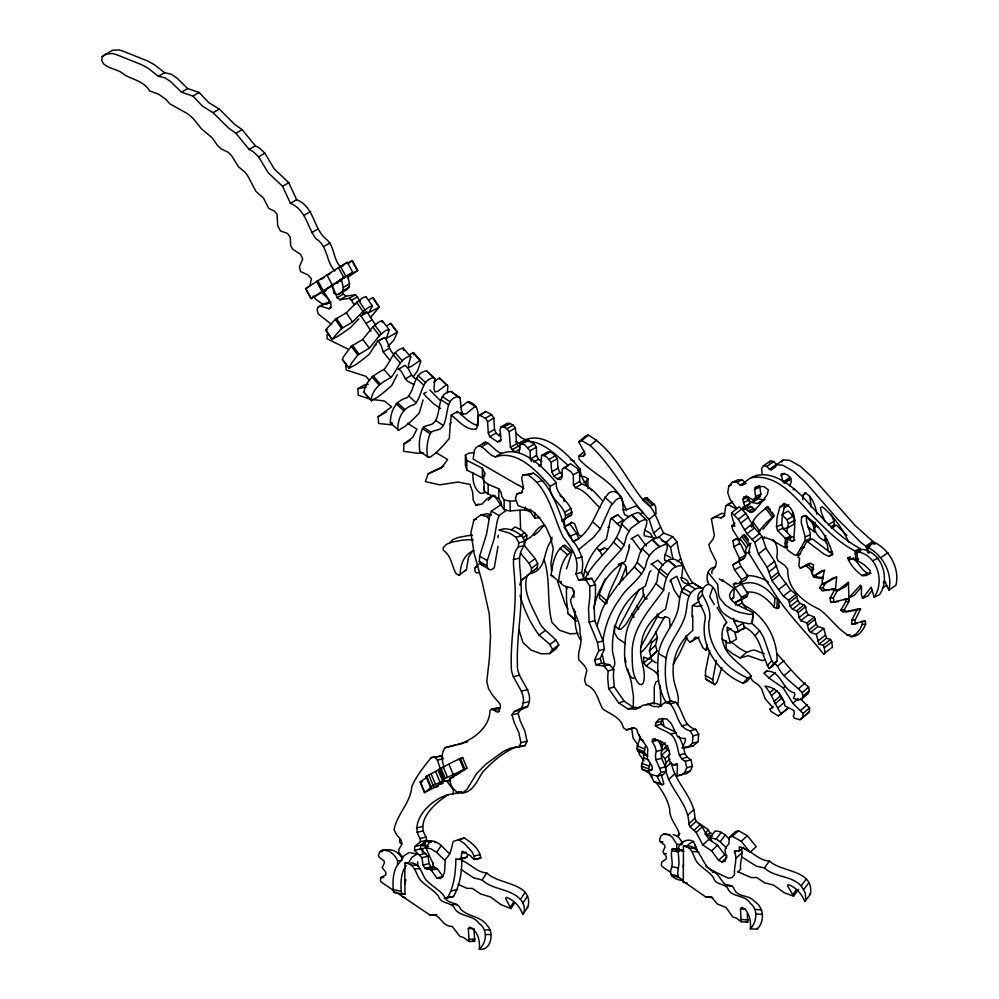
<?xml version="1.0" encoding="UTF-8"?>
<svg xmlns="http://www.w3.org/2000/svg" width="999" height="999" viewBox="0 0 999 999"><rect width="100%" height="100%" fill="white"/><g stroke="black" fill="none" stroke-linecap="round" stroke-linejoin="round"><path stroke-width="1.5" d="M398.189 863.998C392.595 871.253 392.47 883.191 393.556 891.907L402.847 894.392L404.92 894.142L404.945 880.481L406.181 879.982M428.683 868.843L431.181 870.154L436.838 877.984L442.932 876.523L437.275 868.693L434.777 867.369L426.773 869.105L424.787 868.268L423.089 865.059L421.878 857.691L414.535 850.386L414.71 846.59L420.479 841.732L420.079 838.523C407.679 819.754 435.277 794.929 453.284 793.843L453.296 789.847L446.965 781.318L444.667 781.156L434.54 787.249L433.554 786.613M670.366 872.289L661.987 866.42L661.313 864.709L661.825 861.925L666.221 858.99L666.233 856.468L662.924 851.785L664.972 847.115L664.61 845.067L660.277 841.682L659.515 839.747L660.839 835.976L663.261 834.252A19.218 12.525 79.2 0 1 672.477 837.449L676.785 844.267L676.773 848.438L679.445 848.613M747.289 913.648L747.776 922.189L741.108 921.74L740.471 908.815L741.708 907.329L745.104 909.352C749.787 914.734 751.023 921.89 750.349 928.808L757.017 929.257C765.009 921.54 764.11 907.055 754.183 901.185C748.676 894.155 736.688 897.826 733.853 888.161C731.992 884.277 727.309 885.851 724.387 883.69C720.754 879.919 718.768 874.774 714.098 871.977C699.974 866.358 701.822 842.544 683.453 846.178L683.291 880.356C677.072 880.481 668.418 876.76 671.103 869.03C674.075 862.449 669.642 855.256 672.252 848.838L683.241 850.411M397.577 864.922L397.59 860.763C394.98 854.844 389.498 849.4 382.567 850.037L379.87 851.623L378.409 855.319L379.245 857.279L384.053 860.888L384.453 862.949L382.18 867.494L385.851 872.352L385.826 874.862L380.956 877.534L380.369 880.281L381.118 882.017L392.769 889.922M407.829 862.949L405.007 863.049L404.732 883.903M531.605 461.588L530.319 459.065L530.119 450.749L524.75 444.942L521.428 443.481L519.855 445.204L519.168 452.197M541.808 461.526L538.486 459.253L536.55 455.457L536.351 447.152L534.315 444.093L527.659 439.885L521.428 443.481M721.778 638.661L727.722 642.919L730.219 642.819L727.247 630.881L727.26 627.085L735.651 632.754L744.63 628.246L743.194 623.376L736.962 626.985L738.386 631.843M551.71 570.841L550.861 563.723L553.259 548.663L550.387 537.037L546.078 527.385L538.936 517.007L531.73 510.676L518.056 505.594L515.409 498.239L516.87 493.843L521.053 493.069L523.538 488.324L521.678 478.234L522.677 475.074L527.872 474.737C549.138 488.923 552.834 516.033 563.374 537.474C572.165 547.727 579.895 559.765 575.973 573.863L578.533 580.044L586.026 579.932L591.67 578.421L595.429 584.74L595.504 594.929L594.168 607.38L594.78 620.641L603.096 640.921L604.432 649.188L600.237 658.416L601.648 663.286L609.565 664.635L613.786 669.43L613.361 676.698L614.31 687.012L624.263 701.298L633.578 707.392L640.459 707.554M522.677 475.074L533.516 473.226C554.782 487.412 558.478 514.522 569.018 535.963C577.822 546.216 585.539 558.254 581.618 572.34L584.178 578.533L591.67 578.421M660.327 685.501L660.789 706.018M401.511 893.468C400.424 884.752 400.549 872.814 406.131 865.559M641.67 752.047L637.961 751.36C634.565 745.791 641.483 740.734 639.372 735.089M633.229 707.979L633.453 696.365L631.168 681.418L627.672 669.005M761.887 537.874L764.647 537.474L770.404 539.335L785.114 547.689L785.339 538.424L777.634 530.606L776.485 526.848L777.135 517.207L779.757 507.317L784.003 503.371C798.563 509.265 794.317 528.046 793.656 540.284L792.257 541.221L786.987 539.185L786.775 548.364L788.036 550.486L794.417 554.857L796.553 555.382L800.499 553.608M790.521 539.185L790.596 536.076L782.904 528.259L781.742 524.487L782.404 514.847L785.027 504.97L779.757 507.317M478.359 564.098L475.037 567.944L474.912 571.003L476.336 572.914L478.996 572.664M744.018 626.573A25.1 20.367 49 0 1 747.939 629.045C761.638 638.061 761.575 655.819 769.18 668.618L772.477 666.321L776.985 661.051C777.796 638.174 764.148 614.71 743.181 604.907M561.063 583.029L551.111 575.199C552.26 564.722 554.707 550.486 564.622 544.979L572.077 551.523L566.508 568.806M558.566 581.743C559.727 571.266 562.162 557.03 572.077 551.523M757.017 929.257L757.055 928.308M434.777 867.369L430.881 866.807L429.183 863.598L427.972 856.23L420.629 848.925L420.791 845.129L426.573 840.271L426.173 837.062C414.872 820.891 435.252 802.659 448.201 794.792M450.312 424.7L451.223 415.109L457.455 411.513C463.936 416.658 469.905 423.626 478.159 425.686M407.442 423.251L416.87 429.183L412.737 437.437L403.958 443.943L403.596 451.323L417.52 453.234L423.701 453.047M410.664 862.861C420.055 863.024 421.416 873.238 425.611 879.445C431.093 885.763 439.135 889.372 444.155 896.066C446.703 904.769 457.879 901.135 460.726 909.127C467.707 916.945 480.906 915.746 487.225 925.611C494.43 931.992 491.208 951.548 479.295 949.05C480.244 940.821 477.834 930.881 469.717 927.172L468.331 928.595L469.031 941.495L474.675 941.308L473.988 928.408M726.136 649.125L726.098 640.396M646.99 754.907L645.267 754.183L644.355 751.673L645.304 746.203M785.326 482.105L790.022 479.308L790.134 477.235L783.104 482.067L781.106 474.05L783.253 473.551L787.287 474.7L791.058 478.321L791.146 482.255L789.572 485.826M773.151 706.405L769.904 709.19L771.041 711.425L778.271 715.933L781.305 713.935C774.912 705.094 772.414 694.317 764.959 686.163C775.336 686.775 783.466 695.916 784.939 705.956L794.03 710.551L794.28 713.673L793.256 716.108L794.33 718.144L800.024 719.717L802.884 717.369L803.084 713.473L792.819 703.271L783.253 687.936L768.905 677.996L764.16 673.214L765.671 671.478C781.23 669.043 781.58 690.259 794.467 692.869L794.867 694.542L793.443 698.264L798.501 700.099L801.785 699.05L808.253 693.481L809.377 690.571L808.666 687.087C796.428 677.31 787.224 664.859 776.648 653.421M802.884 717.369L809.365 711.8L809.565 707.891L800.324 698.763M565.646 517.619L564.373 519.967L564.46 526.236M743.456 847.327L739.397 851.073L734.215 851.098C738.174 858.865 733.591 866.57 734.54 874.749L731.88 877.659L728.471 878.208L713.411 871.178L705.831 866.22M741.52 849.375C743.194 855.881 739.585 862.324 740.621 869.142L737.961 872.04M810.027 563.623L800.349 568.181L798.925 566.021L799.562 558.304L797.976 557.192L807.042 541.233L823.925 554.083L828.82 556.406L832.354 553.846C828.845 538.673 818.131 523.701 804.769 515.621L801.548 517.082L801.235 522.577L805.244 536.975L804.844 540.983L796.553 555.382M806.73 516.096C804.445 524.712 814.073 533.316 808.616 541.221M483.578 565.434L480.119 564.023L479.32 561.388L479.62 556.181L486.501 534.365L489.522 516.783L491.383 511.126L501.361 504.47M498.026 546.253L494.268 567.794L491.246 569.855L489.223 569.467L487.787 568.456L486.988 565.821L487.287 560.601L494.168 538.786L497.19 521.216L499.05 515.546L506.368 510.339M586.026 579.932L589.785 586.251L589.86 596.44L588.523 608.891L589.135 622.152L597.452 642.432L598.788 650.699L594.592 659.927L596.003 664.81L603.92 666.146L608.141 670.941L607.717 678.209L608.666 688.536L618.618 702.821L627.934 708.903L636.188 709.103L643.156 705.244L654.258 703.034L661.7 705.082M678.333 850.211L683.778 851.273L680.157 849.799L678.271 851.935L679.02 863.373L677.659 872.964L678.508 877.247L683.291 880.356M551.96 537.25L551.76 540.097C542.619 550.437 547.252 570.491 529.807 573.713M464.735 770.217L462.3 770.803L449.987 778.258C449.488 784.003 452.847 789.747 457.904 792.444C471.578 795.866 476.748 781.193 482.617 772.152C492.332 761.775 503.396 752.11 516.67 746.628M722.901 579.557L722.14 579.994L734.327 588.561C718.855 600.362 746.153 607.979 753.171 612.986L752.097 623.451L748.788 623.726L738.623 621.628A41.471 26.124 5 0 1 724.787 614.298C713.686 606.818 721.49 590.771 708.753 584.115C705.369 578.471 706.98 567.32 715.247 567.332M731.58 599.225L733.653 597.852L734.327 588.561M752.097 623.451L753.171 612.986M779.058 605.869L778.496 608.166L776.722 608.503L774.237 607.317L774.912 598.026C767.444 587.787 754.22 578.746 741.208 584.565M776.722 608.503L777.397 599.213L774.912 598.026M778.496 608.166L779.058 600.424M693.219 583.054L702.609 588.736L693.219 583.054L688.773 584.14A11.201 6.469 -60 0 0 687.874 584.627C678.259 589.585 680.107 601.573 677.797 610.414C673.701 625.849 660.888 637.437 658.478 653.571C656.892 669.63 657.117 687.374 665.684 701.598M700.886 587.474L696.44 588.573A11.201 6.469 -60 0 0 695.541 589.048C685.926 594.005 687.774 606.006 685.464 614.835C681.368 630.282 668.556 641.87 666.146 657.991C664.335 672.664 665.322 687.936 670.791 701.773M786.862 531.855L787.125 528.321M658.104 675.511C655.232 669.305 647.265 668.668 643.806 663.074L643.518 657.13L649.313 659.14L650.923 656.53L649.412 650.948L651.423 643.081L650.449 640.359M649.313 659.14L657.017 650.911L655.494 645.329L657.504 637.462L655.569 632.017M661.85 749.637L662.15 745.616L660.839 741.146M562.425 474.338C556.705 471.166 558.066 464.098 557.367 458.653L553.321 453.758L550.312 451.91L547.802 451.86L541.57 455.457L540.796 465.134L538.798 465.959L541.296 464.523M851.648 623.838L851.96 619.954L857.292 609.228L860.589 609.015L855.256 619.755L854.944 623.626L851.648 623.838L857.08 623.501M397.24 374.725L391.633 385.651L385.464 390.959A70.517 21.99 -43.4 0 1 377.797 396.99L371.478 400.774L363.923 392.32C365.522 380.706 374.538 374.213 383.978 369.493C390.259 362.612 392.819 350.137 403.196 348.114L410.751 356.943L408.491 364.897L408.791 367.257L411.276 366.521L419.068 361.026L420.829 361.376L417.594 370.641L413.549 376.486M370.904 400.387C372.502 388.761 381.518 382.267 390.959 377.547C397.24 370.679 399.787 358.191 410.177 356.181L410.751 356.943M707.517 581.818L707.604 580.744M739.397 851.073L739.235 846.852L743.606 848.238L750.112 852.272L756.193 846.653L747.352 835.676L738.398 830.706L735.514 831.618L729.42 837.224L728.933 843.768L725.798 847.502L725.024 850.174L726.161 856.705L725.262 861.138L721.977 861.887L718.618 860.314L711.55 850.861L702.809 844.967L696.216 832.467L690.147 826.872L688.798 823.888C688.948 803.483 669.018 789.26 665.721 769.48M726.947 855.743L724.7 854.694L717.632 845.254L708.89 839.36L702.309 826.847L696.228 821.253L694.879 818.268C694.892 797.389 674.412 782.866 671.378 762.437L665.297 768.056L665.933 762.736L665.047 758.716L661.75 755.119L667.832 749.5L669.48 751.298M683.453 846.178C692.382 846.165 693.056 856.318 696.915 862.087C701.773 868.081 709.215 871.49 713.611 877.846C715.621 886.225 726.223 882.467 728.533 890.134C733.541 897.539 745.192 894.804 750.212 903.246C758.403 909.24 756.88 922.302 750.349 928.808M652.11 769.904L646.465 771.415L651.947 774.824L657.667 776.123L660.801 772.564C659.815 765.309 653.084 759.153 656.393 751.373L654.807 746.078L652.21 741.708L652.597 739.472L656.93 739.784L662.699 742.344L667.969 747.202L669.542 752.447L668.631 757.017L670.354 763.086L673.101 764.784L677.497 765.172L676.997 775.848L680.769 775.149L684.69 772.564L686.763 767.744L685.326 761.313C676.947 757.517 678.883 747.215 675.024 740.296C671.89 731.28 661.738 731.043 655.419 725.699L655.794 722.714L659.178 718.98L666.733 718.918L671.241 723.488L677.597 736.713L681.293 738.311L685.351 738.461L685.139 741.62L682.267 747.989L687.612 747.402L692.344 743.293L693.056 735.876L690.147 730.868C677.285 727.834 677.871 712.2 670.192 703.883L665.421 702.459L658.678 706.68L653.446 706.518L648.613 704.545M687.612 747.402L693.256 745.891L697.989 741.782L698.701 734.352L695.791 729.357C682.929 726.323 683.516 710.689 675.836 702.372L671.066 700.936L665.421 702.459M519.817 585.064L520.879 580.719L531.106 572.402L531.518 568.269L528.971 563.236L520.791 553.508M530.407 573.139L537.312 567.782L537.712 563.661L535.164 558.628L524.313 545.491L524.113 543.169L526.898 538.911L526.748 535.089L521.54 530.157L515.122 526.923L511.401 529.682M831.018 648.176L832.429 647.539L831.792 641.833L830.569 639.435L826.485 638.249L823.725 628.421L817.994 626.473L816.183 624.225L814.385 617.032L808.203 614.735L806.543 611.575L805.644 606.693L804.008 604.969L799.974 603.371L797.689 600.436L796.066 594.33L790.846 590.259L779.432 574.75L774.575 561.301L765.908 548.139L762.187 536.438L754.445 527.959L745.841 513.399L739.198 506.78L731.743 512.699L731.53 514.847L734.852 526.373L731.73 525.786L732.766 529.77L739.322 540.184M721.915 667.357L717.245 681.643L714.984 684.677L705.644 679.108L705.469 671.403L709.702 650.361M714.984 684.677L713.311 683.528L712.749 679.657L716.383 660.389M405.007 863.049C414.41 863.198 415.771 873.426 419.955 879.62C425.437 885.951 433.491 889.547 438.499 896.253C441.058 904.957 452.222 901.323 455.082 909.315C460.914 917.132 473.351 914.734 479.17 923.576C487.949 929.245 486.788 943.019 479.295 949.05M707.292 644.592L705.843 650.312L702.834 647.714L698.189 637.724L695.004 637.212L692.956 640.609L689.872 642.195L686.75 638.836L685.814 635.888M462.487 792.806L466.858 789.572L476.523 773.626L485.851 764.21L503.209 751.51L510.576 748.089L518.968 746.99L520.916 742.669L518.831 732.617L514.148 722.452L512.037 714.822L514.298 711.525L521.478 708.029C529.67 692.082 510.089 681.493 511.326 665.946C510.302 637.187 517.107 608.766 514.647 579.944C514.435 568.993 510.464 556.231 518.356 546.928L518.818 542.757L515.846 537.275L510.064 533.316L498.913 530.032M514.298 711.525L520.392 710.064L527.559 706.555C535.764 690.609 516.171 680.019 517.42 664.485C516.396 635.714 523.189 607.305 520.741 578.483C520.529 567.532 516.558 554.77 524.45 545.466L524.912 541.296L521.94 535.814C515.896 531.331 507.754 526.91 500.137 529.745M649.4 772.652L642.132 769.168L641.395 766.133L643.781 757.904L643.344 752.484M473.276 539.947A133.466 70.729 56.2 0 0 459.315 540.721L452.01 542.095L446.428 544.305L443.219 547.752L443.219 550.249C451.56 555.706 451.56 565.909 456.143 573.738L458.991 575.224L466.433 569.755L468.419 557.492L472.827 550.461M334.902 271.041C325.836 261.701 328.059 246.016 316.034 238.773C307.043 226.91 305.994 209.802 290.434 203.309L282.555 186.301L267.969 172.477L258.641 156.781L253.122 151.561L249.151 149.438L235.914 133.267L228.359 127.897L213.062 112.7L202.497 106.169L192.919 96.091L181.456 92.145L170.792 81.756L165.072 77.835L158.366 76.286L148.202 68.307L141.658 64.71L117.607 55.07L112.987 53.546L106.294 53.871L102.21 56.531L101.761 60.265L103.322 63.561C109.366 69.356 118.943 69.118 124.875 75.112C133.454 79.833 144.043 81.369 149.563 90.872L158.791 94.293L165.734 99.201L169.93 103.871L187.687 113.799L193.219 118.544L201.586 128.983L212.213 137.812L217.819 145.854L221.129 148.764L228.321 152.385L231.78 155.994L238.636 166.895L245.117 172.328L247.877 176.074L256.031 191.508L263.411 197.989L268.843 208.479L274.213 211.026L277.023 214.173L277.697 225.774L280.394 230.894L287.362 233.354L290.259 237.125L290.684 245.804L292.719 249.201L300.549 254.283L302.722 259.116L299.45 266.708L300.437 271.478L307.904 274.887L311.501 278.758L309.702 286.288M683.516 864.722L683.229 867.132M403.596 350.399L403.196 348.114M575.449 611.513C574.512 621.041 575.037 631.53 580.444 639.76M675.287 731.892L664.884 727.097L661.063 724.188L661.438 721.203L663.973 718.406M413.686 354.67L412.999 352.56L409.453 354.92M497.927 537.749L498.264 535.077M642.132 769.168L649.437 771.977L648.701 768.943L650.074 763.461M602.859 641.196C604.845 626.248 610.352 611.725 619.33 599.562C626.56 586.8 641.558 579.258 645.941 564.997C647.277 554.507 656.455 546.578 666.296 544.268L667.22 544.792C668.231 550.224 663.561 554.969 664.722 560.377L667.419 560.839M477.235 425.674C478.346 416.233 480.407 404.27 467.782 401.635L460.464 407.467M751.797 527.26C751.885 517.807 761.575 512.025 767.906 506.456L770.329 509.827M444.343 898.438L447.39 897.976C454.258 886.325 455.706 872.102 455.856 858.765L459.003 859.415L465.097 857.954L466.933 857.08L467.507 854.707M447.39 897.976L453.484 896.515C459.965 885.239 462.025 871.465 461.763 858.516M732.717 501.486L725.786 505.969L724.287 515.809L721.003 517.857L715.459 516.945L711.375 518.781L714.36 535.464L713.011 539.248L708.853 544.542L710.364 549.887L716.395 561.938L715.671 566.021L711.763 571.378L711.987 573.526M338.124 294.53L342.782 290.809L343.306 287.337L341.271 279.096L347.502 275.487L349.538 283.741L349.013 287.213L346.79 289.772L338.124 294.53L335.502 294.093L333.816 293.344L333.179 288.973L331.181 285.015M732.454 482.242L736.987 482.217L739.947 484.902L745.217 482.554L742.245 479.857L737.712 479.882L732.454 482.242L728.758 486.201L727.759 492.669L729.957 499.15L736.912 508.916M459.777 773.363L457.055 774.013L466.983 768.069L462.674 757.579C448.389 763.448 438.823 770.079 426.024 776.473L430.332 786.962L431.493 787.137L424.438 792.532L420.129 782.042L427.048 777.135M439.16 768.706L444.143 780.219L430.332 786.962M561.263 581.381L560.963 583.104L563.848 585.851L572.352 588.074L574 593.106L570.541 600.124C572.177 611.663 581.281 620.953 579.944 633.578C583.616 642.557 577.022 651.123 578.858 659.864L584.902 666.146L586.863 670.429L584.54 679.969L586.126 684.727C596.853 688.848 597.689 700.162 602.709 708.853C610.314 714.385 620.991 717.207 623.326 727.659L626.498 729.907L634.502 727.747M652.21 741.708L657.854 740.197L660.451 744.567L662.037 749.862C658.728 757.642 665.471 763.798 666.445 771.041L663.311 774.612L657.667 776.123M447.327 392.894L447.889 386.039L440.022 378.334L438.286 378.534L433.891 382.118M712.624 587.949L709.627 596.653L714.335 604.507M677.559 705.094C680.581 695.254 673.751 686.126 673.376 676.385C671.503 658.89 678.995 641.208 692.757 630.581L692.757 615.609M561.538 520.154L565.359 518.581C566.92 505.806 548.788 500.099 550.099 486.326C537.087 471.353 517.145 449.375 495.554 456.88C488.736 455.394 485.639 447.889 479.27 445.779L476.286 447.415L474.35 450.337L473.176 459.09L517.707 484.915M567.769 516.558L571.59 514.985C573.151 502.21 555.019 496.503 556.331 482.729C542.569 466.258 517.619 440.709 495.554 456.88M687.961 583.94L684.365 582.917L681.418 579.957L682.991 565.996C679.083 560.227 671.915 556.156 666.358 561.788C659.79 566.021 657.604 573.626 657.23 581.018C647.002 599.999 628.034 614.897 625.511 637.787C624.35 650.873 622.702 666.77 631.543 677.647L633.915 678.396M682.991 565.996C670.317 563.498 664.547 580.132 663.661 590.222C650.174 609.028 632.392 627.36 632.117 652.135C632.317 662.762 631.505 675.486 639.035 683.99L641.42 684.74L643.056 683.441C647.614 671.465 638.111 658.304 641.233 645.641C642.07 630.032 652.859 617.182 665.546 609.09L669.105 592.757M750.249 545.267L748.726 552.822C755.956 564.585 762.811 576.248 770.828 587.474C785.127 611.975 806.193 631.78 823.563 654.095L824.974 653.446L824.325 647.739L823.101 645.342L819.03 644.155L816.258 634.34L810.526 632.392L808.715 630.144L806.917 622.951L800.748 620.654L799.075 617.494L798.189 612.612L796.553 610.889L792.519 609.29L790.234 606.356L788.598 600.249L783.391 596.166L771.977 580.669L767.107 567.22L758.453 554.045L754.732 542.357L746.99 533.866L738.373 519.318L731.743 512.699M617.132 523.701L623.364 520.104L617.769 514.835L610.601 518.818L606.418 539.11C593.856 547.989 586.076 562.362 583.366 577.322M593.831 608.428C597.514 589.785 608.104 571.003 625.137 561.588L629.57 546.853M826.26 540.471L825.798 542.557L827.16 543.793L828.221 550.511L829.682 552.659L832.442 551.423M787.474 528.034L788.448 523.751L787 519.78L781.892 514.66L788.136 511.063L793.231 516.171L794.68 520.154L793.706 524.438L787.474 528.034L782.642 528.696M491.096 514.597L486.775 513.723L480.681 515.184L473.951 519.767L470.891 532.704L474.188 553.558L482.155 582.055L489.285 613.898L490.521 636.538L489.423 658.079L486.788 681.568L488.436 688.473L492.707 695.404L500.099 704.045L500.412 707.017L498.376 712.125L491.508 709.178L489.947 710.801C489.747 727.559 472.589 740.409 457.629 744.542M459.003 859.415L460.839 858.541L462.237 851.173L470.442 855.731L473.851 859.427L480.819 858.079C479.732 848.963 471.466 842.457 464.123 837.949L453.221 841.395C451.486 847.651 451.011 854.295 445.704 858.89C443.756 865.371 446.878 873.938 440.447 878.558L436.838 877.984M393.556 353.833C388.311 349.638 389.011 342.345 384.578 337.637L377.56 341.233L369.205 354.32L362.749 359.54A67.295 16.296 -40.2 0 1 355.482 364.872L349.001 368.181L342.357 359.49L343.506 356.793L351.223 346.316L362.774 339.46L372.739 326.973L378.434 322.277A24.413 5.919 -40.2 0 1 379.695 321.553L382.267 320.667L389.323 329.92L386.351 338.374L397.527 332.118L393.693 340.334L387.774 346.566M349.001 368.181L351.648 363.074L357.867 355.007L369.405 348.151L379.383 335.664L385.077 330.969A24.413 5.919 -40.2 0 1 386.338 330.244L389.323 329.92M529.295 574.125L527.072 576.098C522.152 592.107 532.654 607.392 538.923 621.428C543.044 631.455 554.457 635.289 558.766 644.855L555.894 649.025L549.7 653.633L541.196 653.771L530.968 650.012L522.939 642.507L518.881 629.595M473.613 452.697L468.556 453.296L465.409 455.232L466.77 460.314L482.392 468.244L484.69 473.014L483.641 477.047L484.378 491.183L488.161 494.055L498.813 498.513L501.136 502.172L501.81 506.218L504.145 509.552C512.637 513.249 522.302 507.105 530.432 511.988L534.865 517.981L539.61 517.707M597.015 625.799L601.898 610.114L606.218 601.248L618.369 584.24L634.39 566.945L637.187 562.387L639.86 553.196L644.005 545.891L651.623 540.072L658.99 537.087L667.22 544.792M670.054 581.843L670.604 579.857L676.835 576.261L682.517 590.596M818.493 527.509L814.272 524.862C814.11 531.905 818.343 537.674 824.4 540.721L825.848 535.489M833.903 526.96L834.078 521.016L830.931 514.335M476.348 407.043L474.35 407.105L466.283 413.698L463.136 414.16L461.351 410.252L460.077 398.027L451.161 391.546C436.076 392.37 441.833 414.048 434.165 422.377C431.168 426.323 424.825 424.238 422.452 428.671C419.692 435.789 418.494 444.018 419.905 451.536L420.954 452.347M458.816 396.628C443.718 397.452 449.488 419.13 441.82 427.46C438.823 431.393 432.467 429.308 430.107 433.741C427.347 440.871 426.148 449.088 427.56 456.618L430.244 457.117L435.539 453.171A77.472 41.871 -57 0 0 443.593 445.154L449.325 438.411L450.312 423.239L451.024 422.677M382.33 322.477L382.267 320.667M628.758 546.89L629.47 544.405M518.081 484.702L523.713 488.386M758.903 531.456L766.071 522.802L774.362 515.447M584.802 579.507C593.856 558.553 617.232 547.015 621.478 523.863C625.499 518.319 631.73 513.886 638.423 512.45L646.703 520.079C647.777 525.549 643.106 530.369 644.343 535.814L654.432 537.899M594.168 582.779L605.382 566.933L621.316 549.575L624.088 544.979L626.685 535.714L630.769 528.346L640.846 521.128L644.43 519.667L646.703 520.079M735.726 605.119L735.002 602.547L740.696 600.237L741.62 597.302L747.851 593.693L740.172 581.768M740.696 600.237L746.927 596.64L747.851 593.693M759.265 485.739L755.319 487.5L754.582 489.485L755.606 496.528L754.769 499.013L752.921 499.787L746.815 496.441L743.818 497.215L742.856 499.4L744.655 506.068L742.369 507.954L747.627 505.594M753.496 499.85L760.039 496.665L760.863 494.168L759.839 487.125L754.582 489.485M605.943 603.896L599.55 598.289L599.275 594.268L605.219 578.921M606.917 603.496C608.154 588.923 618.793 576.723 621.89 562.4M443.668 466.133L428.109 473.876L425.387 481.63L439.635 484.852L458.066 482.042L469.98 484.415L472.652 492.157L473.239 500.149L476.161 505.369L481.93 504.12L487.212 498.601L492.744 495.641L495.492 496.266M520.242 447.689L516.633 443.818L515.409 428.047L513.149 425.187L510.139 423.464L507.317 423.251L501.086 426.848L499.962 430.032L500.861 436.026L500.474 441.333L497.552 441.845L489.772 436.738L488.311 433.017L487.587 421.715L485.389 418.231L479.508 415.097L477.722 416.433L478.071 423.938L476.373 428.996C465.934 430.881 458.741 420.616 451.223 415.109M456.905 412.999L457.455 411.513M626.061 566.945L619.305 584.128M801.785 699.05L802.896 696.153L809.377 690.571M425.124 842.919L426.585 840.521L431.893 841.558M678.758 846.952C681.056 841.395 687.924 838.161 693.543 841.508L697.639 851.61L695.142 845.216M687 637.499L679.058 654.407L673.089 664.335M676.997 775.848L686.413 773.626L690.334 771.041L692.407 766.233L690.971 759.802L687.324 757.18L684.827 753.621L683.703 747.939M741.62 597.302L734.902 587.762L733.441 584.165L739.909 583.191L741.583 579.67L734.64 569.892L732.604 564.947L738.099 561.738L739.51 558.541L745.741 554.944L740.821 544.393M738.099 561.738L744.33 558.129L745.741 554.944M518.968 746.99L525.062 745.529L527.01 741.196L524.925 731.156L520.242 720.991L518.119 713.361L520.392 710.064M358.791 318.856L350.874 327.21L344.942 331.481A64.223 10.977 -37 0 1 338.074 336.176L331.968 339.41L325.724 330.169L326.074 329.408L335.314 319.28L346.303 312.812L356.755 302.297L362.362 298.127A23.789 4.058 -37 0 1 363.561 297.427L366.196 296.853M331.968 339.41L341.558 328.521L352.547 322.04L362.999 311.538L368.619 307.355A23.789 4.058 -37 0 1 369.805 306.668L372.44 306.094L368.643 312.749L379.283 307.143L370.304 317.632M447.427 385.127L445.691 385.314L437.737 391.358L434.952 391.945L434.016 388.836L434.79 378.783L426.511 370.916C413.449 372.402 415.01 390.309 407.142 397.677C395.479 400.736 390.372 410.939 390.397 422.852L398.589 430.244L405.219 426.223A73.839 31.306 -49.3 0 0 413.111 419.268L419.143 413.236L423.101 399.937M433.916 377.709C420.854 379.195 422.415 397.103 414.548 404.47C402.884 407.53 397.777 417.732 397.802 429.645L398.589 430.244M744.33 558.129L738.848 561.351L740.871 566.296L747.814 576.061L746.141 579.595L739.909 583.191M851.098 636.65C858.316 636.962 863.298 630.294 865.609 624.163L865.359 621.216L862.062 621.415L862.312 624.363L860.052 629.158L856.18 633.928L851.098 636.65C838.386 630.906 830.681 617.482 819.405 609.34C803.134 601.848 786.975 588.948 787.749 569.355L784.839 565.409L778.046 560.739L776.71 557.055C778.071 550.961 777.309 544.48 773.064 539.635M677.797 849.35L678.321 848.276M324.575 303.321L318.344 306.93L317.133 309.353L318.119 313.823L331.606 324.5M639.372 589.185L619.58 626.086L618.643 629.382L621.091 629.158L626.061 624.175L644.205 594.218M744.567 534.39C741.171 536.263 737.649 540.334 739.772 544.38M751.023 543.369C747.614 545.242 744.105 549.313 746.216 553.359L750.137 552.147M658.553 614.522L640.571 647.414M424.55 844.667L423.901 845.928L427.872 846.715M830.606 601.898L833.903 601.698L833.403 597.877L837.624 590.072L834.327 590.284L830.107 598.076L830.606 601.898L838.173 601.598M621.49 498.813C611.987 480.656 592.182 473.476 579.12 459.24L579.02 455.994L583.179 456.356L584.852 453.121L578.783 441.858L585.252 436.276L588.261 435.102C613.261 449.138 624.962 477.385 642.295 499.025C654.582 507.067 657.117 521.178 663.611 533.041L672.664 536.663L676.997 541.808C679.17 556.406 684.015 570.454 692.482 582.642M572.827 541.908C593.294 532.342 595.666 508.266 608.753 493.144A26.786 11.863 -50.5 0 1 610.889 491.908L614.323 491.483C626.398 496.715 620.716 505.344 624.662 514.735L629.145 516.683M578.496 549.812L593.818 537.075L600.449 528.721L610.564 506.181L616.208 499.687A26.786 11.863 -50.5 0 1 618.356 498.451L621.79 498.014M872.489 589.81L867.831 595.966L862.574 598.314L861.338 594.592L861.538 588.511L860.614 585.052L848.888 597.727L848.413 582.18L836.45 591.42L835.501 588.911L836.712 577.06L833.129 577.959L822.964 584.378L822.102 581.43L824.362 570.516L821.653 570.791L813.611 576.198L812.199 573.801L813.586 564.76L809.989 563.161L800.349 568.181M829.27 590.159L822.214 590.634L819.567 587.899L822.876 582.342M819.567 587.899L822.851 587.699L826.161 582.142M840.858 610.089L845.741 601.648L845.666 599.138L848.963 598.938L849.038 601.448L844.143 609.889L840.858 610.089L843.056 612.125L857.292 609.228M888.848 590.147C893.131 573.813 882.554 554.308 867.244 547.152L874.275 542.32C889.572 549.475 900.161 568.98 895.878 585.302L888.848 590.147L884.739 580.918L883.278 582.829M791.795 515.559L793.268 512.837M664.722 616.845C657.117 628.958 651.41 643.231 640.621 652.909M408.129 863.511L412.013 857.279L417.095 854.058M433.329 862.649L432.53 863.935L434.028 867.644M763.511 465.709L766.795 466.421L769.467 469.268L776.498 464.435L773.813 461.575L770.541 460.864L763.511 465.709L761.625 468.606L762.175 474.163M769.28 462.799L770.541 460.864M498.713 435.664L499.999 433.716M422.402 845.978L424.737 842.469L425.936 845.079M433.304 864.272L425.924 847.926L430.581 840.908C439.198 840.758 443.743 849.063 449.8 853.708M445.142 860.726L436.663 852.347L441.321 845.329M461.288 869.592L473.601 877.859L482.117 879.969L486.775 872.951C498.901 885.264 533.691 882.204 527.984 907.017L522.739 914.372C520.017 906.73 514.135 899.949 506.318 897.352L505.619 898.476L510.939 908.591L501.111 904.744L490.546 896.952L480.756 894.043L472.427 888.448L466.895 888.348L458.116 884.377M510.526 906.855L513.636 902.184M510.939 908.591L514.822 902.734M522.739 914.372L523.326 914.035C525.786 909.277 523.763 903.271 520.467 899.4L525.124 892.382M522.927 902.984L527.584 895.966M347.315 277.697L357.704 270.504L352.285 260.514L348.539 263.286M583.791 482.642L585.976 481.506L587.924 478.621L584.84 476.885L580.419 476.073M762.924 539.51L764.622 537.012M549.7 653.633L552.559 649.462L558.766 644.855M762.949 529.345L773.825 516.358M686.101 846.902L689.897 843.293L693.543 841.508M861.75 586.8L854.145 595.367L848.888 597.727M704.882 834.19L708.266 829.645L698.363 822.864M711.775 841.17L710.027 837.774L715.109 830.943C720.966 830.943 725.898 834.814 729.282 839.297M710.027 837.774L716.146 839.123L721.228 832.292M726.498 848.076L720.229 841.745L725.311 834.914M742.245 857.204L756.418 866.208L764.36 867.894L769.442 861.063C782.13 872.814 814.16 869.355 810.426 894.267L804.844 901.485C801.71 894.055 796.041 887.112 788.149 884.639L787.637 885.863L793.543 896.153L784.227 892.744L773.813 885.214L764.635 882.779L756.493 877.434L751.485 877.684L737.537 871.615M792.981 894.367L796.378 889.809M793.543 896.153L798.626 889.335M804.844 901.485L805.868 899.624L805.194 892.919L801.173 885.876L806.255 879.045M803.783 889.485L808.865 882.666M422.44 852.397L422.839 848.713L427.897 846.328M717.732 607.392L717.145 607.729L726.71 622.452L725.074 624.512A25.1 20.367 49 0 0 722.652 640.996C725.823 657.205 742.432 664.098 751.36 676.248L746.852 681.518L743.169 683.229C718.418 673.301 699.238 646.003 705.244 618.856C706.281 609.29 690.946 598.176 701.885 590.434M802.759 499.675L802.734 495.516L805.019 492.707C812.911 497.165 815.309 506.018 816.907 514.235M399.175 863.161L404.058 855.718L409.153 852.509M862.574 598.314L871.19 587.212L874.162 597.102C885.189 581.655 877.259 554.283 856.73 551.66L857.779 560.901L863.873 564.51L870.241 570.566L869.517 573.913L865.921 575.574L862.125 575.624C856.131 571.091 850.299 565.172 847.839 557.966L850.474 556.793M750.948 526.448L752.859 524.163M758.641 532.529L760.364 530.457M698.001 599.937L702.509 594.667C701.448 590.159 703.933 585.177 708.603 584.29M724 625.611L726.71 622.452M755.069 635.839L759.577 630.581L752.447 623.788M743.169 683.229L747.677 677.971L751.36 676.248M767.207 665.896L771.715 660.626L763.573 637.35L759.577 630.581M769.18 668.618L773.688 663.361L776.985 661.051M544.48 524.75L538.686 531.593L534.028 535.439M848.675 583.104L845.279 586.775L836.45 591.42M463.723 743.069L445.229 747.639C440.796 752.734 441.958 760.826 443.968 766.745M612.587 668.543C617.969 663.149 611.6 654.732 612.512 648.351C611.6 624.063 623.988 598.301 645.366 586.001L649.587 572.215L651.048 570.729M449.413 543.131L452.634 539.697L458.216 537.474L465.522 536.101A133.466 70.729 56.2 0 1 472.477 535.239M873.626 543.943L872.801 541.358L855.144 525.536L812.637 477.547L800.586 466.458L789.709 460.339L783.391 459.915L776.36 464.747L771.203 469.842L769.467 469.268M781.543 461.85L783.391 459.915M488.161 500.524L493.444 495.005M677.797 836.325L679.445 834.615C677.447 825.848 669.33 819.33 669.742 809.665C667.919 799.125 661.625 790.172 655.481 781.693M609.49 526.935L607.941 527.497M650.911 564.522L657.879 560.189L663.086 565.434M442.757 757.779L441.208 756.081L431.156 757.629C423.976 766.508 416.483 775.873 411.8 786.438C410.801 802.709 396.815 814.16 394.068 829.894L396.89 835.139L400.924 839.697L402.085 843.88L398.913 849.425L398.688 852.197L401.948 856.031L402.435 858.641M602.222 500.337C596.153 493.981 590.671 486.401 581.718 484.103L579.707 481.456L579.507 471.253L577.26 468.231L570.429 463.723L562.262 469.13L562.012 477.584L560.576 479.57C551.81 478.883 551.023 469.118 551.136 462.25L547.09 457.355L544.08 455.519L541.57 455.457M651.423 643.081L657.504 637.462M649.412 650.948L655.494 645.329M643.806 663.074L649.887 657.454L652.347 660.476L656.268 662.799M650.923 656.53L657.017 650.911M646.266 666.083L652.347 660.476M656.343 672.951L658.378 671.078M662.15 745.616L665.197 742.806M661.738 750.973L667.832 745.354M665.047 758.716L670.117 754.045M665.933 762.736L669.992 758.99M668.743 779.42L674.837 773.8M688.049 814.909L694.13 809.29M688.798 823.888L694.879 818.268M676.785 836.375L679.832 833.566M690.147 826.872L696.228 821.253M694.28 830.107L700.361 824.487M696.216 832.467L702.309 826.847M702.809 844.967L708.89 839.36M711.55 850.861L717.632 845.254M729.42 837.224L732.317 836.313L738.398 830.706M718.618 860.314L724.7 854.694M732.317 836.313L741.258 841.295L747.352 835.676M721.977 861.887L727.047 857.204M734.365 852.646L736.388 850.773M736.375 857.954L742.457 852.334M398.102 369.53L404.97 365.359C410.202 368.706 410.164 376.486 416.133 379.058M318.344 306.93L320.766 306.156L329.096 308.753C335.102 302.997 325.512 297.003 322.29 292.882M578.783 441.858L581.78 440.671L588.261 435.102M581.78 440.671L590.222 445.542L596.703 439.972M579.02 455.994L584.415 451.336M583.179 456.356L585.339 454.495M656.43 537.524L653.633 533.154L649.138 519.405L655.619 513.823M653.633 533.154L660.114 527.572M658.216 537.687L663.611 533.041M661.425 540.447L666.183 542.232L672.664 536.663M672.876 558.678L670.516 547.39L676.997 541.808M677.26 561.65L680.494 558.866M725.311 647.926L732.442 653.583L740.084 657.979L746.553 652.409L751.448 650.499L754.582 650.112L764.235 653.833M764.16 673.214L767.407 670.429M802.896 696.153L802.185 692.669C794.13 683.691 782.816 677.697 777.559 666.158L784.04 660.576M768.905 677.996L775.386 672.427M784.015 675.736L790.496 670.154M770.142 692.444L774.45 688.736M771.703 695.404L777.11 690.759M783.253 687.936L785.414 686.076M773.713 701.66L780.194 696.078L779.133 692.944M775.037 703.883L781.518 698.301L780.194 696.078M798.738 688.536L805.206 682.966M778.283 707.579L784.764 702.01M802.185 692.669L808.666 687.087M778.271 715.933L787.786 708.366L781.305 713.935M792.819 703.271L798.226 698.626M800.786 710.339L807.254 704.757M803.084 713.473L809.565 707.891M800.024 719.717L809.365 711.8M860.539 551.411L860.176 548.551C840.159 537.974 824.487 520.754 809.427 504.183C793.693 485.901 763.623 460.077 742.294 485.114L739.947 484.902M754.707 477.023L756.705 475.337M783.94 508.279L788.686 504.807M742.856 499.4L748.114 497.052L749.924 503.708L742.02 509.228M743.194 510.152L750.411 506.181L755.281 509.902L750.024 512.25L745.154 508.528M337.125 282.455L323.314 291.383A61.563 2.335 -31.5 0 1 316.72 295.342L311.026 298.576L305.607 288.574L344.043 264.111A21.891 0.837 -31.5 0 1 345.179 263.461L347.365 262.387L352.784 272.39L347.689 276.261L357.704 270.504M311.026 298.576L349.463 274.113A21.891 0.837 -31.5 0 1 350.599 273.464L352.784 272.39M342.195 266.221L344.168 264.723M734.515 514.735L741.97 508.816M738.373 519.318L745.841 513.399M731.73 525.786L734.927 523.251M740.846 523.126L748.301 517.207M744.355 530.094L751.822 524.175M746.99 533.866L754.445 527.959M752.459 539.273L759.914 533.366M754.732 542.357L762.187 536.438M758.453 554.045L765.908 548.139M767.107 567.22L774.575 561.301M769.205 571.703L776.66 565.784M770.729 578.271L778.184 572.365M771.977 580.669L779.432 574.75M779.083 589.285L786.55 583.366M783.391 596.166L790.846 590.259M788.598 600.249L796.066 594.33M789.685 602.285L797.14 596.378M790.234 606.356L797.689 600.436M792.519 609.29L799.974 603.371M796.553 610.889L804.008 604.969M798.189 612.612L805.644 606.693M799.075 617.494L806.543 611.575M800.748 620.654L808.203 614.735M806.917 622.951L814.385 617.032M807.891 624.949L815.359 619.03M808.715 630.144L816.183 624.225M810.526 632.392L817.994 626.473M816.258 634.34L823.725 628.421M817.731 641.208L825.186 635.289M819.03 644.155L826.485 638.249M823.101 645.342L830.569 639.435M824.325 647.739L831.792 641.833M823.563 654.095L829.957 649.013M347.365 262.387L345.517 263.761M341.271 279.096L335.976 283.254L341.421 279.97L340.259 280.856M345.254 277.26L337.337 282.18M654.42 504.47L646.952 497.927L644.755 498.251L642.519 500.012L649.987 506.543L652.222 504.795L654.42 504.47L655.744 507.167L656.006 513.736M824.762 570.092L813.611 576.198M483.953 412.837L485.739 411.501L491.62 414.635L493.831 418.119L494.542 429.408L496.003 433.129L499.438 435.876M836.213 577.235L822.964 584.378M475.037 567.944L477.51 566.096M519.83 536.201L524.8 532.504M523.026 537.849L526.748 535.089M524.425 540.759L526.898 538.911M528.971 563.236L535.164 558.628M531.518 568.269L537.712 563.661M531.106 572.402L537.312 567.782M520.879 580.719L527.072 576.098M520.029 595.342C524 609.515 530.182 623.314 539.11 635.077L545.304 630.469M539.11 635.077L549.925 644.467L556.131 639.86M386.95 325.599L390.884 323.414L397.527 332.118M465.197 570.616L466.433 569.755M458.991 575.224L460.239 574.363C460.227 564.66 464.073 554.308 473.788 550.511M327.722 275.112L330.931 272.902M766.795 466.421L773.813 461.575M771.203 469.842L775.898 466.608M780.968 475.674L784.49 473.264M784.165 483.329L790.022 479.308M802.734 495.516L806.243 493.106M807.866 526.798L814.597 532.08L812.924 523.926L815.271 522.315M813.773 528.034L816.108 526.423M828.221 525.049L834.078 521.016M831.068 526.923L834.59 524.5M831.543 528.296L836.225 525.074L846.902 535.227M824.4 540.721L826.747 539.11M776.36 464.747L782.679 465.184L793.568 471.291L805.619 482.392L837.387 518.918L860.938 542.507L865.783 546.191L872.801 541.358M866.608 548.776L870.117 546.366M880.956 557.567L887.986 552.722M883.054 587.737L886.563 585.314M369.255 299.625L372.989 297.527L379.233 306.768M631.018 538.923L638.011 534.815L646.253 546.016M665.122 747.165L666.92 745.966M649.625 773.276L654.083 781.905L662.712 784.69L663.86 783.828L661.4 775.012M374.4 345.916L376.148 344.855M391.571 424.825L378.671 423.489L378.146 416.758L391.645 406.805L384.44 401.024L369.98 399.138L358.191 395.167L357.917 388.686L364.148 385.09L368.294 384.265M386.663 411.675L378.146 416.758M324.238 277.522L322.677 278.484M462.674 757.579L459.215 759.665M739.51 558.541L733.928 546.765L732.904 540.846L735.676 539.098L740.072 540.471M443.481 779.208L466.983 768.069M313.124 295.991L315.859 299.363L321.965 303.671L325.911 304.445L328.571 302.247L329.183 300.249L323.002 290.459M668.006 702.821L671.066 700.936M347.19 263.461L352.285 260.514M386.413 850.911L388.211 849.849C394.355 849.3 399.7 853.621 402.347 858.878M306.818 287.974L308.641 286.925M102.21 56.531L112.537 50.262L119.231 49.95L123.839 51.473L147.889 61.114L154.433 64.71L164.598 72.69L171.316 74.238L177.023 78.159L187.687 88.549L199.151 92.495L208.729 102.572L219.293 109.103L234.59 124.288L242.145 129.67L255.382 145.842L259.353 147.964L264.872 153.184L274.201 168.881L288.786 182.692L296.666 199.713C314.997 207.193 312.675 228.496 326.773 239.685C335.09 246.828 332.879 260.04 341.134 267.432M158.366 76.286L164.598 72.69M181.456 92.145L187.687 88.549M192.919 96.091L199.151 92.495M213.062 112.7L219.293 109.103M235.914 133.267L242.145 129.67M249.151 149.438L255.382 145.842M258.641 156.781L264.872 153.184M282.555 186.301L288.786 182.692M290.434 203.309L296.666 199.713M304.483 215.072L310.726 211.476M311.513 232.742L317.757 229.146M323.751 246.528L329.995 242.932M323.539 292.158L326.036 290.721M343.306 287.337L349.538 283.741M342.782 290.809L349.013 287.213M320.766 306.156L325.749 303.271M332.242 285.165L337.113 297.677L343.344 294.081L346.178 296.166L355.494 294.742L360.427 301.261M325.911 304.445L330.906 301.573M337.113 297.677L339.947 299.762L346.178 296.166M329.096 308.753L331.581 307.305M339.947 299.762L349.263 298.339L355.494 294.742M349.263 298.339L351.473 300.299L357.717 296.691M356.68 303.421L354.195 304.857L351.473 300.299M362.387 313.698L364.885 312.262M359.902 315.135L361.014 316.009L367.245 312.4L375.587 324.925M365.971 323.439L372.202 319.842M377.56 341.233L384.578 337.637M390.134 360.589L383.179 351.835L389.41 348.239M398.738 368.956L401.348 371.353L405.457 378.796L411.688 375.199M426.161 392.182L423.663 393.631L426.236 396.715L434.115 404.208L440.621 408.441M403.958 443.943L410.189 440.347M479.508 415.097L485.739 411.501M477.722 416.433L482.704 413.561M485.389 418.231L491.62 414.635M487.587 421.715L493.831 418.119M488.311 433.017L494.542 429.408M501.086 426.848L503.896 427.06L510.139 423.464M489.772 436.738L496.003 433.129M503.896 427.06L506.918 428.783L513.149 425.187M479.27 445.779L485.502 442.17C491.883 444.293 494.967 451.785 501.785 453.284M481.73 446.678L487.962 443.081M519.942 449.163L514.96 452.048L510.402 447.415L509.178 431.655L515.409 428.047M497.552 441.845L501.286 439.685M510.402 447.415L516.633 443.818M515.459 441.633L519.28 443.194C541.346 427.023 566.283 452.559 580.057 469.031C580.669 477.559 585.651 484.927 591.858 490.521M519.855 445.204L526.086 441.608M512.125 449.775L518.356 446.178M528.071 447.689L534.315 444.093M530.119 450.749L536.351 447.152M530.319 459.065L536.55 455.457M544.08 455.519L550.312 451.91M533.503 462.137L538.486 459.253M549.25 459.29L555.481 455.681M476.161 505.369L478.658 503.933M551.136 462.25L557.367 458.653M551.698 471.89L557.929 468.294M566.008 466.983L568.493 465.534M553.871 476.136L560.102 472.539M557.342 478.833L562.325 475.961M550.099 486.326L556.331 482.729M577.559 470.467L580.057 469.031M599.862 507.604C591.82 500.799 586.301 490.459 575.486 487.712L573.463 485.052L573.276 474.85L579.507 471.253M573.463 485.052L579.707 481.456M575.486 487.712L581.718 484.103M565.109 511.988L571.341 508.391M565.933 515.609L572.165 512.012M565.359 518.581L571.59 514.985M561.875 521.403L564.373 519.967M563.736 523.838L565.621 526.061L571.853 522.465M610.601 518.818L617.769 514.835M596.74 547.664L599.138 550.874L604.12 548.001M725.786 505.969L732.017 502.372M711.375 518.781L721.69 513.349L724.462 513.798M721.003 517.857L724.75 515.696M751.935 502.46L758.179 498.863L763.798 499.937L757.554 503.533L751.935 502.46L747.302 499.213M732.904 540.846L736.638 538.686M733.928 546.765L740.172 543.169M787 519.78L793.231 516.171M788.448 523.751L794.68 520.154M732.604 564.947L738.848 561.351M734.64 569.892L740.871 566.296M693.556 604.745L698.538 601.873M733.441 584.165L735.938 582.729M741.583 579.67L747.814 576.061M734.902 587.762L741.146 584.165M735.002 602.547L739.984 599.662M737.337 605.681L742.319 602.797L741.233 598.95M689.872 642.195L699.188 637.012M736.962 626.985L734.128 621.778L736.613 620.342M727.247 630.881L730.993 628.721M735.651 632.754L740.634 629.87M705.843 650.312L708.341 648.863M730.219 642.819L736.45 639.21L734.69 631.38M421.528 781.967L422.452 781.43M765.109 499.35L757.554 503.533M320.729 279.458L323.551 277.884M646.478 705.019L648.801 703.733L654.258 703.034M482.517 443.818L485.502 442.17M337.163 283.354L338.112 282.854M342.27 266.258L342.969 265.909M712.387 872.352L714.485 871.303M599.138 550.874L605.194 548.014L607.392 549.512M485.164 492.569L480.744 493.444C473.751 488.973 472.602 480.069 472.852 472.452M702.06 605.406L697.502 606.518L692.307 605.469L691.97 616.895M736.987 482.217L742.245 479.857M728.758 486.201L731.393 485.014M742.294 485.114L746.241 483.354M743.818 497.215L746.44 496.041M755.606 496.528L760.863 494.168M743.318 502.584L748.588 500.237M752.921 499.787L760.039 496.665M744.655 506.068L749.924 503.708M746.49 508.978L751.748 506.618M748.114 511.038L753.383 508.678M776.485 526.848L781.742 524.487M801.548 517.082L805.494 515.309M777.634 530.606L782.904 528.259M785.339 538.424L790.596 536.076M786.987 539.185L792.257 536.825L793.805 537.3M785.226 543.094L787.861 541.92M792.257 541.221L794.879 540.047M805.244 536.975L810.501 534.615M785.114 547.689L787.749 546.515M804.844 540.983L810.102 538.636M807.042 541.233L812.299 538.873L829.195 551.723L832.866 553.471M800.361 548.763L804.307 546.99M828.82 556.406L832.766 554.645M751.435 477.697C778.146 473.451 796.315 498.751 812.849 516.221C825.748 528.908 838.536 542.694 854.919 550.899L860.176 548.551M856.73 551.66L862 549.313C882.517 551.935 890.446 579.295 879.42 594.742L874.162 597.102M855.281 553.771L857.904 552.584M848.401 560.139L853.658 557.792M847.839 557.966L856.043 560.152L858.665 558.965M873.276 560.414L878.546 558.054M862.125 575.624L867.382 573.264L871.178 573.214M428.109 473.876L441.433 467.944L447.627 459.515L436.063 452.659M325.724 330.169L327.185 329.832M854.857 623.651L862.062 621.415M460.514 839.435L464.123 837.949M564.048 527.072L570.516 536.038L576.723 533.528L578.721 538.873M577.484 539.373L572.527 541.383L570.516 536.038M396.978 892.582L394.892 892.831L393.556 891.907M565.621 526.061L568.693 524.837L571.391 522.152L574.675 523.751L578.571 534.527L580.781 536.313M743.706 597.902L746.927 596.64M635.988 505.944L627.921 509.178L622.926 509.94M640.996 513.399L643.443 512.475M658.566 680.893L655.956 681.83L654.283 686.488L654.233 704.095M764.56 659.765L762.225 660.601L748.114 655.681L740.084 657.979M755.319 487.5L758.591 486.338L764.085 486.625L768.381 489.935L767.232 494.605L760.339 503.958L753.134 511.888L750.024 512.25M834.877 601.798L845.666 599.138M852.334 610.938L860.589 609.015M741.882 629.158L744.63 628.246M465.034 742.644L467.644 741.795M681.193 879.869L705.956 897.127L711.525 897.04L717.332 903.995L725.898 907.392L732.941 917.119L736.4 918.093L741.108 921.74M455.806 793.481L459.378 792.382L453.284 793.843M618.244 564.198L622.302 562.961L625.287 564.885L627.022 574.462M793.156 489.672L794.892 489.385M455.132 745.117L445.229 747.639M626.498 729.907L633.803 727.734L636.775 729.245C638.136 737.137 644.642 742.095 647.802 748.95L647.29 758.74L651.91 765.783L652.347 768.78L649.325 770.941L646.465 771.415M769.904 709.19L772.876 707.592L765.234 698.925L761.475 688.561L758.466 684.989L752.821 681.018L750.511 677.772M835.201 588.798L822.214 590.634M831.692 589.76L834.04 589.123M527.872 474.737L533.516 473.226M537.037 482.105L542.682 480.581M516.87 493.843L522.514 492.332M576.61 558.429L582.255 556.918M575.973 573.863L581.618 572.34M578.533 580.044L584.178 578.533M589.785 586.251L595.429 584.74M589.135 622.152L594.78 620.641M597.452 642.432L603.096 640.921M598.788 650.699L604.432 649.188M594.592 659.927L600.237 658.416M596.003 664.81L601.648 663.286M603.92 666.146L609.565 664.635M608.141 670.941L613.786 669.43M608.666 688.536L614.31 687.012M618.618 702.821L624.263 701.298M627.934 708.903L633.578 707.392M658.678 706.68L661.5 705.931M670.192 703.883L675.836 702.372M655.794 722.714L661.438 721.203M655.419 725.699L661.063 724.188M681.705 725.961L687.349 724.45M670.816 734.103L676.46 732.592M652.597 739.472L655.419 738.723M690.147 730.868L695.791 729.357M693.056 735.876L698.701 734.352M656.393 751.373L662.037 749.862M692.344 743.293L697.989 741.782M682.267 747.989L686.5 746.852M655.781 759.839L661.425 758.328M679.183 755.132L684.827 753.621M681.68 758.691L687.324 757.18M685.326 761.313L690.971 759.802M660.052 768.268L665.696 766.757M673.101 764.784L677.334 763.648M660.801 772.564L666.445 771.041M686.763 767.744L692.407 766.233M684.69 772.564L690.334 771.041M392.632 423.089L390.397 422.852M305.607 288.574L311.238 298.514M480.681 515.184L486.438 516.358L491.308 515.184M473.951 519.767L476.386 519.193M515.846 537.275L521.94 535.814M518.818 542.757L524.912 541.296M518.356 546.928L524.45 545.466M513.311 559.602L519.405 558.141M513.174 676.76L519.268 675.299M521.815 691.021L527.909 689.56M491.508 709.178L497.589 707.704L499.999 708.266L493.906 709.74M523.151 703.034L529.245 701.573M495.941 711.725L499.6 710.851M521.478 708.029L527.559 706.555M512.037 714.822L518.119 713.361M431.156 757.629L441.208 756.081M435.114 757.542L437.437 760.089L443.531 758.616M520.916 742.669L527.01 741.196M454.183 775.736L456.618 775.149M449.987 778.258L453.646 777.372M444.667 781.156L449.538 779.994M446.965 781.318L450.624 780.444M439.31 784.377L442.969 783.503M437.15 786.151L424.438 792.532M434.54 787.249L438.186 786.375M457.904 792.444L461.563 791.57M416.408 827.984L422.502 826.523M416.546 832.467L422.639 831.006M420.079 838.523L426.173 837.062M420.479 841.732L426.573 840.271M414.71 846.59L420.791 845.129M414.535 850.386L420.629 848.925M419.667 854.844L425.761 853.371M421.878 857.691L427.972 856.23M461.413 853.383L466.296 852.209M423.089 865.059L429.183 863.598M460.839 858.541L466.933 857.08M458.042 839.41L464.248 843.393L471.89 851.697L474.175 856.056L480.269 854.595M424.787 868.268L430.881 866.807M426.773 869.105L432.854 867.644M473.851 859.427L480.819 858.079M431.181 870.154L437.275 868.693M451.536 890.921L457.629 889.447M396.278 892.294L429.97 915.034C439.997 912.187 441.858 927.159 452.135 926.373L459.952 936.45L463.798 937.611L469.031 941.495M436.875 914.56L429.97 915.034M357.917 388.686L366.196 387.038M525.062 745.529L519.143 746.378M525.736 539.398C533.116 538.361 534.989 529.07 541.408 526.161L544.979 525.936M420.129 782.042L420.966 782.092M850.848 611.176L846.353 611.925L844.143 609.889M519.28 443.194C537.574 435.664 554.47 453.758 567.357 464.685M705.656 834.627L711.613 833.316M444.343 897.914L453.484 896.515M862.349 621.628L865.359 621.216M844.118 599.575L848.963 598.938M706.305 835.589L712.462 835.951M823.114 577.422L813.636 577.197L810.576 569.605L805.494 565.297M689.248 746.328L693.256 745.891M643.306 770.316L644.692 770.179M484.378 481.468L488.161 484.34L498.813 488.786L501.136 492.457L501.81 496.503L504.145 499.837L510.127 501.236L516.296 500.699M752.759 614.16L749.45 614.422L739.285 612.337A41.471 26.124 5 0 1 725.461 605.007L719.755 598.364L718.581 595.067L717.732 584.477L708.179 572.527M810.576 569.605L813.873 569.393L807.629 564.298M830.107 598.076L833.403 597.877M845.741 601.648L849.038 601.448M577.847 633.354L570.129 633.828L559.577 630.257L551.985 622.502C546.478 602.047 550.861 580.107 544.13 559.827M851.96 619.954L855.256 619.755M862.312 624.363L865.609 624.163M846.715 635.052L850.012 634.84M382.567 850.037L388.211 849.849M379.87 851.623L382.692 851.535M397.59 860.763L401.835 860.626M411.526 865.284L417.17 865.109M414.797 868.843L420.442 868.668M380.956 877.534L383.778 877.447M451.56 904.694L457.217 904.507M468.331 928.595L472.577 928.458M484.615 930.019L490.259 929.844M485.502 934.614L491.146 934.427M469.468 939.297L475.124 939.11M654.083 781.905L662.712 784.69M746.827 592.22C758.591 590.621 767.457 599.075 774.237 607.317M663.261 834.252L669.929 834.702M660.277 841.682L662.949 841.857M676.785 844.267L682.117 844.63M689.31 848.114L695.978 848.563M692.27 851.523L698.925 851.972M663.786 853.608L666.445 853.783M725.361 885.663L732.03 886.113M705.956 897.127L712.624 897.577M755.107 909.44L761.775 909.889M740.471 908.815L745.803 909.177M755.918 914.01L762.574 914.46M741.508 919.505L748.176 919.954M746.503 575.324L751.285 575.786A28.909 18.207 5 0 1 766.458 580.756L768.568 582.18M427.172 776.648L426.024 776.473M425.924 847.926L430.819 848.725L436.663 852.347M672.252 848.838L679.045 850.161M671.465 850.611L678.271 851.935M671.59 866.608L678.383 867.931M671.116 874.487L677.921 875.811M671.715 875.923L678.508 877.247M683.029 882.254L687.112 883.054M430.344 841.633L426.585 840.521M425.761 841.32L431.056 842.357M419.617 848.95L422.265 849.475M410.477 852.759L415.771 853.795M392.669 889.535L400.624 891.096M402.272 893.618L404.92 894.142M402.335 896.94L404.982 897.464M463.124 857.554L465.097 857.954M647.215 598.963L645.029 598.476L643.319 594.792L642.906 588.361M680.456 577.597L684.203 578.483L687.612 580.981L688.636 583.354M769.442 861.063C758.441 860.601 751.56 850.399 741.258 847.364M326.998 302.56L329.882 303.421M813.636 577.197L823.338 578.721M664.909 554.433L670.716 557.604M644.567 530.007L650.449 533.241L652.135 536.351M486.775 872.951C476.635 872.402 470.292 863.586 461.201 860.089M639.722 739.322L643.381 740.734M637.2 746.028L644.505 748.838M637.05 748.863L644.355 751.673M637.961 751.36L645.267 754.183M644.13 754.707L647.789 756.106M643.781 757.904L648.651 759.777M641.77 763.286L649.075 766.096M641.395 766.133L648.701 768.943M525.511 439.597L521.69 438.037L515.796 433.017M570.454 459.565L574.288 461.138M673.351 848.476L675.848 849.712M747.677 677.971C726.136 668.88 707.217 646.678 708.853 622.202C712.112 612.25 706.955 603.159 702.509 594.667M664.947 748.276L667.832 749.5M347.64 348.963L327.098 338.748L326.985 334.528M564.198 467.32L571.028 471.828L573.276 474.85M746.228 921.465L747.776 922.189M472.952 940.509L474.675 941.308M465.409 455.232L465.409 464.947L466.77 470.029L482.392 477.959L484.115 481.53M727.722 504.358L735.426 508.416M551.111 575.199L553.608 576.498M831.917 589.01L834.327 590.284M413.923 384.627L407.704 381.293L405.457 378.796M434.54 842.082L435.639 842.669M560.002 495.691L563.648 497.802L564.035 501.573M687.874 584.627L695.541 589.048M683.279 588.374L690.946 592.807M681.268 591.545L688.935 595.978M746.553 652.409L738.923 648.001L730.594 641.395M491.383 511.126L499.05 515.546M705.082 675.224L712.749 679.657M705.644 679.108L713.311 683.528M658.478 653.571L666.146 657.991M479.62 556.181L487.287 560.601M479.32 561.388L486.988 565.821M480.119 564.023L487.787 568.456M342.357 359.49L349.463 368.444M764.36 867.894C774.712 877.746 790.971 875.087 801.173 885.876M716.146 839.123L720.229 841.745M482.117 879.969C492.919 890.234 509.852 888.198 520.467 899.4M467.782 401.635L475.424 406.718M460.077 398.027L451.161 391.546M442.345 396.64L450 401.71M460.589 412.462L463.136 414.16M440.834 399.637L448.489 404.72M435.726 420.492L443.381 425.562M423.476 427.222L431.118 432.292M422.452 428.671L430.107 433.741M419.905 451.536L428.608 457.43M363.923 392.32L371.478 400.774M719.23 578.858L722.627 581.306M625.586 643.643L617.682 638.324L614.497 632.729L614.41 626.498M867.382 573.264L862.986 569.855L854.37 558.878M366.133 311.538L367.245 312.4M732.891 597.227L733.653 597.852M659.615 571.291L651.648 563.786M668.556 560.364L676.048 566.708M668.294 560.514L675.786 566.858M659.989 568.606L667.494 574.949M658.766 571.366L666.271 577.709M656.156 583.878L663.661 590.222M440.347 400.611L429.895 390.022M644.755 498.251L652.222 504.795M637.05 506.868L642.382 511.538M604.582 497.102L612.05 503.646M592.981 522.177L600.449 528.721M562.599 545.691L570.067 552.222M559.964 548.151L567.42 554.695M599.275 594.268L606.743 600.811M566.445 586.6L566.483 599.562L567.969 613.473L575.436 620.017L574.275 609.19M576.435 621.44L567.969 613.473M486.438 516.358L489.085 518.756M439.273 378.134L446.69 384.927M434.79 378.783L426.511 370.916M418.131 375.749L425.537 382.542M416.371 378.346L423.776 385.139M408.778 396.004L416.183 402.784M397.19 402.435L404.595 409.228M396.091 403.708L403.496 410.502M611.538 518.444L621.266 527.572M631.93 514.91L639.248 522.015M631.48 515.172L638.798 522.265M774.4 663.086L777.559 666.158M621.478 523.863L628.808 530.956M616.77 537.874L624.088 544.979M613.985 542.469L621.316 549.575M614.46 625.337L618.643 629.382M652.497 539.572L659.802 546.74M652.047 539.822L659.352 547.002M642.02 548.476L649.325 555.656M637.187 562.387L644.492 569.567M634.39 566.945L641.683 574.125M590.222 445.542C613.573 467.12 627.047 496.853 649.138 519.405M822.851 587.699L825.511 590.421M401.148 843.73L399.687 842.207L399.625 839.297M741.258 841.295L750.112 852.272M644.03 760.601L639.422 754.607L638.361 750.112M781.518 698.301L783.154 700.187M413.611 352.647L420.591 360.714M412.999 352.56L419.98 360.627M395.242 352.709L402.222 360.776M393.319 354.92L400.299 362.974M383.978 369.493L390.959 377.547M373.014 375.649L379.995 383.703M371.865 376.748L378.846 384.815M661.388 784.727L656.93 776.098M805.806 515.771L812.924 523.926M666.183 542.232L670.516 547.39M679.457 598.001L674.038 589.909L670.604 579.857M369.593 380.694L365.959 376.323L346.216 369.992L345.617 364.76M641.658 551.635L631.768 538.411M570.242 524.55L576.723 533.528M506.918 428.783L509.178 431.655M390.359 323.401L397.003 332.093M374.7 325.037L381.343 333.728M372.739 326.973L379.383 335.664M362.774 339.46L369.405 348.151M352.372 345.329L359.016 354.021M351.223 346.316L357.867 355.007M378.346 341.233L381.081 345.367L383.179 351.835M771.715 660.626L773.688 663.361M771.94 512.075L773.551 514.323M767.045 506.843L773.488 515.834M765.521 507.967L771.965 516.945M752.746 521.528L759.19 530.506M745.379 535.514L748.601 540.009M743.281 535.177L749.725 544.168M741.807 536.451L748.251 545.442M740.072 538.598L746.528 547.589M638.261 745.454L633.054 738.036L631.655 727.971M584.627 569.63L588.211 574.737M678.983 736.3L683.428 746.515M372.527 297.577L378.783 306.818M365.909 296.478L372.44 306.094M494.305 495.529L501.186 505.706M358.728 300.624L364.972 309.865M356.755 302.297L362.999 311.538M346.303 312.812L352.547 322.04M336.438 318.419L342.694 327.647M335.314 319.28L341.558 328.521M326.086 330.319L332.33 339.56M742.319 602.797L746.053 608.341M649.937 773.863L652.047 776.997M361.014 316.009L371.041 331.056M468.706 401.96L469.443 403.121M567.907 608.866L565.109 604.108L557.442 580.993M636.563 605.531L638.711 609.228M631.905 613.611L634.053 617.32M682.642 843.056L679.145 837.899A19.218 12.525 79.2 0 0 673.101 834.664M351.923 260.677L357.342 270.667M340.447 266.271L345.879 276.273M338.399 267.57L343.818 277.572M326.985 275.087L332.405 285.09M317.645 280.457L323.064 290.459M316.496 281.169L321.915 291.171M549.925 644.467L552.559 649.462M815.696 574.612L816.932 576.997M342.27 292.008L343.344 294.081M708.266 829.645L709.977 832.966M622.152 576.848L623.501 579.532M440.022 378.334L440.484 379.245M646.952 497.927L648.289 500.624M657.117 613.898L658.853 617.444L662.662 617.882L666.508 616.87L669.455 618.493L670.192 627.272M825.162 521.84L821.303 512.475L820.429 507.667L822.477 506.893C833.753 516.308 842.906 529.183 848.9 542.532M809.577 893.905L809.927 894.667M599.475 549.999L602.06 555.506M622.052 500.124L626.498 510.614M527.085 906.617L527.397 907.354M460.377 758.278L464.685 768.768M459.403 758.691L463.723 769.18M448.988 764.347L453.309 774.837M443.081 766.608L447.39 777.097M440.846 767.669L445.154 778.159M440.372 771.041L444.143 780.219M438.349 770.654L442.657 781.143M435.764 771.815L440.084 782.317M431.031 773.638L435.339 784.128M428.708 774.675L433.029 785.177M426.573 775.911L431.356 787.624M420.529 782.167L424.85 792.657M437.437 760.089L440.359 768.918M604.383 664.485L602.297 654.432M869.105 553.221L867.244 547.152M865.783 546.191L867.881 552.784M566.046 586.45L566.858 589.098M874.275 542.32L874.849 544.368M625.012 658.279L626.011 662.3M662.287 718.244L663.823 725.886M811.25 507.417L809.802 496.228M483.641 486.763L484.378 491.183M474.175 856.056L474.725 859.54M733.616 618.331L734.128 621.778M854.919 550.899L856.043 560.152M417.594 861.787L417.819 865.721M573.901 590.259L573.913 597.452M587.924 478.621L587.924 488.336M585.976 481.506L585.976 485.676M534.865 512.425L534.865 517.981M530.432 509.215L530.432 511.988M525.499 507.205L525.499 509.989M520.604 528.721L519.967 510.501M510.127 501.236L510.127 510.951M504.145 499.837L504.145 509.552M498.813 488.786L498.813 498.513M488.161 484.34L488.161 494.055M484.69 473.014L484.69 475.786M482.392 468.244L482.392 477.959M466.77 460.314L466.77 470.029"/></g></svg>
